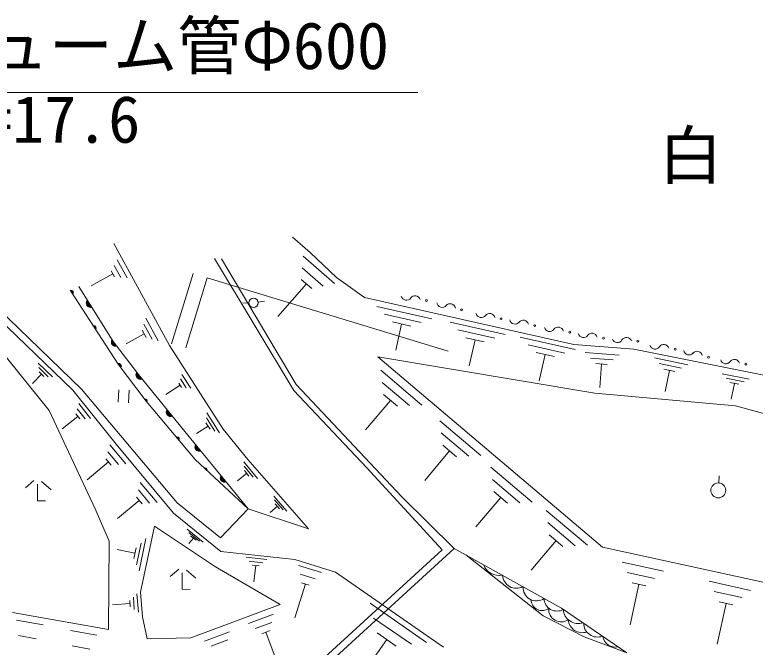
# Model space of a CAD drawing. Units: millimetres, scale not verified. Extents: x 40000 to 680000, y 20000 to 380000.
# Drawn here: x 256422 to 296767, y 278067 to 312516 of the extents above; entities that cross this region are included whole.
import ezdxf
from ezdxf.enums import TextEntityAlignment as Align

# ---------------------------------------------------------------- set-up
doc = ezdxf.new("R2010")
doc.units = ezdxf.units.MM
doc.header["$LTSCALE"] = 1000
doc.layers.add('M-BGD', color=7, linetype='Continuous', lineweight=13)
doc.layers.add('M-STR-HTXT', color=7, linetype='Continuous', lineweight=13)
doc.layers.add('M-BMK-HTXT', color=7, linetype='Continuous')
doc.styles.add('ＭＳ ゴシック', font='')
doc.styles.get('ＭＳ ゴシック').set_extended_font_data('MS Gothic')

msp = doc.modelspace()

# ---------------------------------------------------------------- linework, layer by layer
at = {"layer": 'M-BGD'}
for p, q in [((272522, 299559), (271560, 300405)), ((263104, 297703), (261811, 300060)), ((272139, 299370), (273842, 297872)), ((273947, 298203), (272522, 299559)), ((262004, 299171), (262542, 298191)), ((271619, 292045), (267310, 299246)), ((267684, 299219), (271759, 292386)), ((261672, 298564), (261851, 298237)), ((261838, 298867), (262197, 298214)), ((272085, 298737), (273220, 297738)), ((261761, 298400), (260581, 297752)), ((266132, 298427), (264967, 294600)), ((266898, 298194), (265733, 294367)), ((280036, 294194), (266898, 298194)), ((275480, 297120), (273947, 298203)), ((272315, 297854), (270759, 296084)), ((272032, 298104), (272599, 297604)), ((262060, 293492), (259439, 297513)), ((259915, 297709), (261781, 294721)), ((264860, 294510), (263104, 297703)), ((286876, 294550), (275480, 297120)), ((255253, 296764), (260047, 292127)), ((269179, 296810), (268845, 296832)), ((269675, 296867), (270030, 296915)), ((276141, 296629), (279141, 295952)), ((259588, 292076), (254976, 296503)), ((276571, 296207), (278572, 295756)), ((254186, 296052), (258300, 290963)), ((263560, 295988), (264240, 294751)), ((277002, 295785), (278002, 295560)), ((280140, 295769), (283141, 295093)), ((263361, 295342), (263588, 294929)), ((263461, 295665), (263914, 294840)), ((277502, 295672), (277180, 294247)), ((280571, 295348), (282571, 294896)), ((263475, 295135), (262494, 294596)), ((283965, 294963), (286966, 294286)), ((261781, 294721), (263234, 292823)), ((281001, 294926), (282001, 294700)), ((281501, 294813), (281180, 293388)), ((284395, 294541), (286396, 294090)), ((290157, 294311), (286876, 294550)), ((267775, 289935), (264860, 294510)), ((299351, 292457), (290157, 294311)), ((288443, 283519), (276205, 293881)), ((276205, 293881), (288036, 291914)), ((284826, 294119), (285826, 293894)), ((285326, 294007), (285004, 292581)), ((287499, 294117), (289360, 293981)), ((287789, 293816), (289029, 293726)), ((291282, 293823), (293100, 293456)), ((257702, 293540), (258484, 292789)), ((263571, 291472), (262060, 293492)), ((288079, 293516), (288699, 293471)), ((288389, 293493), (288295, 292213)), ((291535, 293513), (292747, 293269)), ((257878, 292940), (257382, 292423)), ((257725, 293303), (258246, 292802)), ((257748, 293066), (258008, 292815)), ((265532, 292919), (266006, 292175)), ((276361, 293155), (278605, 291255)), ((291788, 293204), (292394, 293082)), ((292091, 293143), (291859, 291996)), ((294970, 292956), (296443, 292659)), ((263234, 292823), (265849, 289626)), ((265443, 292688), (265759, 292192)), ((295178, 292721), (296160, 292523)), ((260047, 292127), (265277, 285924)), ((265433, 292333), (264659, 291839)), ((265354, 292457), (265512, 292209)), ((271759, 292386), (277514, 286258)), ((276441, 292491), (277937, 291225)), ((295386, 292486), (295877, 292387)), ((295631, 292436), (295459, 291578)), ((261940, 289120), (259588, 292076)), ((262087, 292088), (262054, 291408)), ((262654, 292060), (262621, 291381)), ((275598, 287832), (271619, 292045)), ((276521, 291827), (277269, 291194)), ((288036, 291914), (295686, 291219)), ((259905, 291336), (260550, 290525)), ((266242, 288290), (263571, 291472)), ((276895, 291511), (275539, 289908)), ((258300, 290963), (260802, 285605)), ((259827, 291053), (260258, 290513)), ((295686, 291219), (303537, 289051)), ((259858, 290636), (259006, 289958)), ((259750, 290771), (259965, 290501)), ((266863, 290561), (267320, 289843)), ((266886, 290828), (267571, 289751)), ((266954, 290115), (266321, 289712)), ((266840, 290294), (267068, 289935)), ((279581, 290402), (281825, 288502)), ((269112, 288298), (267775, 289935)), ((279661, 289738), (281157, 288471)), ((265849, 289626), (269137, 285601)), ((261595, 289095), (262464, 288056)), ((265077, 285367), (261940, 289120)), ((279741, 289074), (280489, 288441)), ((261489, 288713), (262068, 288020)), ((280115, 288757), (278758, 287155)), ((261528, 288157), (260371, 287189)), ((261383, 288330), (261672, 287983)), ((269137, 285601), (266242, 288290)), ((268900, 288172), (269646, 287259)), ((272421, 284510), (269112, 288298)), ((268917, 287932), (269414, 287324)), ((268933, 287692), (269182, 287388)), ((279718, 283370), (275598, 287832)), ((282368, 287869), (284611, 285969)), ((269058, 287540), (268561, 287134)), ((294778, 287015), (294796, 287394)), ((257466, 287142), (257002, 286743)), ((257650, 286941), (257656, 286038)), ((257885, 287087), (258394, 286641)), ((263261, 287034), (264172, 285944)), ((282448, 287205), (283943, 285939)), ((263156, 286638), (263764, 285911)), ((282527, 286541), (283275, 285908)), ((263204, 286061), (262022, 285073)), ((263052, 286242), (263356, 285879)), ((270541, 286295), (271251, 285482)), ((270576, 286086), (271049, 285544)), ((277514, 286258), (280367, 283442)), ((282901, 286225), (281545, 284622)), ((257656, 286038), (258087, 286041)), ((265277, 285924), (267626, 284028)), ((270729, 285742), (270343, 285405)), ((270611, 285877), (270847, 285606)), ((260802, 285605), (261566, 283840)), ((267645, 283278), (265077, 285367)), ((267626, 284028), (269137, 285601)), ((269137, 285601), (272421, 284510)), ((285385, 285515), (287628, 283616)), ((285465, 284852), (286960, 283585)), ((263279, 281061), (264037, 284661)), ((264037, 284661), (267349, 282445)), ((265814, 284497), (266694, 283781)), ((265908, 284313), (266495, 283836)), ((266003, 284130), (266296, 283891)), ((285545, 284188), (286292, 283555)), ((261566, 283840), (261535, 279033)), ((263299, 283734), (263051, 282560)), ((263569, 283983), (263197, 282222)), ((266150, 284011), (265909, 283715)), ((285918, 283871), (284562, 282269)), ((262967, 283191), (262008, 283393)), ((263029, 283484), (262905, 282897)), ((271682, 282836), (267645, 283278)), ((279718, 283370), (273106, 277325)), ((280367, 283442), (273444, 277114)), ((280367, 283442), (286215, 280198)), ((299064, 281190), (288443, 283519)), ((269026, 282965), (270153, 282842)), ((273897, 282153), (271682, 282836)), ((285208, 279781), (280992, 283096)), ((267349, 282445), (270878, 280391)), ((269193, 282751), (269944, 282669)), ((269359, 282537), (269735, 282496)), ((269547, 282516), (269450, 281623)), ((271879, 282512), (273128, 282127)), ((289512, 282696), (291771, 282201)), ((265360, 282320), (264896, 281920)), ((265543, 282119), (265549, 281216)), ((265779, 282264), (266288, 281819)), ((271964, 282046), (272796, 281790)), ((279778, 278067), (273897, 282153)), ((289783, 282134), (291289, 281804)), ((294258, 281658), (296517, 281163)), ((265549, 281216), (265981, 281219)), ((272257, 281517), (271687, 279668)), ((272049, 281581), (272465, 281453)), ((290431, 281490), (289946, 279278)), ((290055, 281572), (290808, 281407)), ((263079, 280972), (263153, 279969)), ((263378, 279712), (263279, 281061)), ((294529, 281096), (296035, 280766)), ((262703, 280440), (261751, 280370)), ((262691, 280607), (262715, 280273)), ((262885, 280789), (262934, 280121)), ((275778, 280469), (278861, 278326)), ((295177, 280451), (294692, 278240)), ((294801, 280534), (295554, 280369)), ((270878, 280391), (266010, 278570)), ((286215, 280198), (289772, 277760)), ((261535, 279033), (256288, 279963)), ((263632, 278529), (263378, 279712)), ((269162, 279352), (270514, 279858)), ((275975, 279656), (278031, 278228)), ((287456, 278630), (285208, 279781)), ((256515, 279541), (257959, 279285)), ((269522, 279078), (270423, 279415)), ((259452, 278977), (260897, 278721)), ((266763, 278402), (268114, 278908)), ((269881, 278803), (270332, 278972)), ((270106, 278888), (270725, 277234)), ((276172, 278843), (277200, 278129)), ((256614, 278696), (257577, 278525)), ((266010, 278570), (263632, 278529)), ((267122, 278128), (268023, 278465)), ((276686, 278486), (275225, 276383)), ((289772, 277760), (287456, 278630)), ((259551, 278132), (260514, 277961))]:
    msp.add_line(p, q, dxfattribs=at)
for centre, radius in [((269429, 296827), 250), ((278855, 296948), 50), ((280769, 296449), 50), ((282920, 295963), 50), ((284752, 295583), 50), ((286659, 295227), 50), ((288500, 294901), 50), ((290375, 294729), 50), ((292408, 294305), 50), ((294223, 293869), 50), ((296265, 293486), 50), ((294758, 286608), 408)]:
    msp.add_circle(centre, radius, dxfattribs=at)
for centre, radius, start, end in [((259499, 297390), 114, 311.6288, 114.5747), ((259499, 297390), 93.6, 313.4688, 112.7347), ((259499, 297390), 73.6, 316.3307, 109.8729), ((259499, 297390), 53.6, 321.4145, 104.789), ((259499, 297390), 33.6, 333.1768, 93.0267), ((260554, 296803), 237, 137.172, 286.8191), ((260554, 296803), 217, 138.6078, 285.3833), ((277757, 297253), 284, 193.9094, 326.5574), ((278227, 296917), 294, 17.9558, 142.511), ((260554, 296803), 197, 140.3492, 283.6419), ((260554, 296803), 177, 142.5081, 281.483), ((260554, 296803), 157, 145.2603, 278.7308), ((260554, 296803), 137, 148.9021, 275.089), ((260554, 296803), 117, 153.9827, 270.0084), ((260554, 296803), 97.2, 161.6884, 262.3027), ((260554, 296803), 77.2, 175.5118, 248.4793), ((279707, 296864), 284, 188.063, 320.7109), ((280141, 296482), 294, 12.1093, 136.6646), ((281835, 296309), 284, 191.7323, 324.3803), ((282292, 295956), 294, 15.7787, 140.334), ((283673, 295951), 284, 190.5827, 323.2307), ((284124, 295589), 294, 14.6291, 139.1843), ((260738, 295462), 112, 319.4248, 106.7787), ((260738, 295462), 92.3, 323.0981, 103.1055), ((260738, 295462), 72.3, 328.9869, 97.2166), ((260738, 295462), 52.3, 340.2265, 85.977), ((285565, 295547), 284, 193.0954, 325.7434), ((286031, 295205), 294, 17.1417, 141.697), ((287406, 295219), 284, 193.224, 325.8719), ((287872, 294877), 294, 17.2703, 141.8255), ((289753, 294646), 294, 22.6664, 147.2217), ((261917, 294691), 230, 147.5002, 284.5751), ((261917, 294691), 210, 150.1401, 282.2484), ((261917, 294691), 190, 153.4279, 279.3691), ((261917, 294691), 170, 157.6601, 275.6989), ((261917, 294691), 150, 163.3761, 270.8234), ((261917, 294691), 130, 170.9425, 263.9225), ((261917, 294691), 110, 181.9483, 252.9167), ((289256, 294942), 284, 198.6201, 331.268), ((291781, 294263), 294, 19.017, 143.5722), ((291305, 294590), 284, 194.9706, 327.6186), ((293157, 294271), 284, 188.7874, 321.4353), ((293596, 293894), 294, 12.8337, 137.389), ((295638, 293452), 294, 18.2052, 142.7605), ((262084, 293374), 147, 327.4002, 105.4611), ((262084, 293374), 127, 330.8444, 102.5571), ((262084, 293374), 107, 335.7413, 97.8613), ((262084, 293374), 86.6, 343.3639, 90.2387), ((262084, 293374), 66.6, 357.5794, 76.0232), ((295165, 293786), 284, 194.1589, 326.8068), ((263285, 292918), 261, 149.4614, 286.9219), ((263285, 292918), 241, 151.4024, 284.9484), ((263285, 292918), 221, 153.734, 282.5764), ((263285, 292918), 201, 156.5945, 279.6641), ((263285, 292918), 181, 160.2015, 275.9872), ((263285, 292918), 161, 164.9262, 271.1617), ((263285, 292918), 141, 171.4819, 264.4413), ((263285, 292918), 121, 181.5888, 253.9869), ((263285, 292918), 101, 203.8017, 231.0633), ((263537, 291493), 96.4, 317.8298, 117.7075), ((263537, 291493), 76.4, 319.8952, 115.2986), ((263537, 291493), 56.4, 323.4567, 111.131), ((263537, 291493), 36.4, 331.5361, 102.0664), ((264915, 290866), 240, 144.3646, 294.1921), ((264915, 290866), 220, 145.777, 292.7797), ((264915, 290866), 200, 147.4864, 291.0703), ((264915, 290866), 180, 149.6001, 288.9566), ((264915, 290866), 160, 152.2857, 286.271), ((264915, 290866), 140, 155.8233, 282.7334), ((264915, 290866), 120, 160.7259, 277.8308), ((264915, 290866), 99.5, 168.0799, 270.4767), ((264915, 290866), 79.5, 180.9382, 257.6185), ((265268, 289406), 113, 324.7784, 115.2378), ((265268, 289406), 93.4, 328.0379, 111.9783), ((265268, 289406), 73.4, 333.1991, 106.8171), ((265268, 289406), 53.4, 342.7715, 97.2447), ((266456, 288971), 225, 143.626, 294.8626), ((266456, 288971), 205, 145.0651, 293.4235), ((266456, 288971), 185, 146.8297, 291.659), ((266456, 288971), 165, 149.0469, 289.4418), ((266456, 288971), 145, 151.9225, 286.5661), ((266456, 288971), 125, 155.8159, 282.6727), ((266456, 288971), 105, 161.4282, 277.0605), ((266456, 288971), 84.9, 170.4055, 268.0831), ((266456, 288971), 64.9, 188.6904, 249.7982), ((266799, 287734), 107, 332.2877, 121.9265), ((266799, 287734), 87.1, 335.8909, 118.3233), ((266799, 287734), 67.1, 341.8147, 112.3996), ((266799, 287734), 47.1, 353.6562, 100.558), ((267854, 287291), 236, 147.8824, 290.6062), ((267854, 287291), 216, 149.6856, 288.8031), ((267854, 287291), 196, 151.8863, 286.6024), ((267854, 287291), 176, 154.6381, 283.8505), ((267854, 287291), 156, 158.1904, 280.2982), ((267854, 287291), 136, 162.9834, 275.5052), ((267854, 287291), 116, 169.9044, 268.5843), ((267854, 287291), 95.5, 181.2428, 257.2459), ((282816, 282886), 914, 201.0289, 280.9399), ((283747, 282018), 743, 183.0098, 298.959), ((284841, 281310), 722, 176.0475, 305.9214), ((285159, 280672), 612, 181.999, 307.4373), ((285970, 280739), 706, 181.0942, 299.7391), ((286204, 280136), 690, 176.8062, 303.392), ((287131, 280188), 833, 184.9541, 287.9158), ((287344, 279624), 766, 184.6189, 288.6807), ((288178, 279373), 756, 180.1437, 290.9835), ((289158, 278771), 704, 189.3399, 281.7873)]:
    msp.add_arc(centre, radius, start, end, dxfattribs=at)
at = {"layer": 'M-STR-HTXT'}
msp.add_line((251029, 308277), (278390, 308277), dxfattribs=at)

# ---------------------------------------------------------------- texts
at = {"layer": 'M-BMK-HTXT', "style": 'ＭＳ ゴシック'}
msp.add_text('白\u3000木', height=2566, dxfattribs=at).set_placement((296745, 302807), align=Align.BOTTOM_CENTER)
at = {"layer": 'M-STR-HTXT', "style": 'ＭＳ ゴシック'}
for s, p in [('ヒューム管Φ600', (251273, 308789)), ('Ｌ=17.6', (251029, 304777))]:
    msp.add_text(s, height=2566, dxfattribs=at).set_placement(p, align=Align.BOTTOM_LEFT)

doc.saveas('drawing.dxf')
